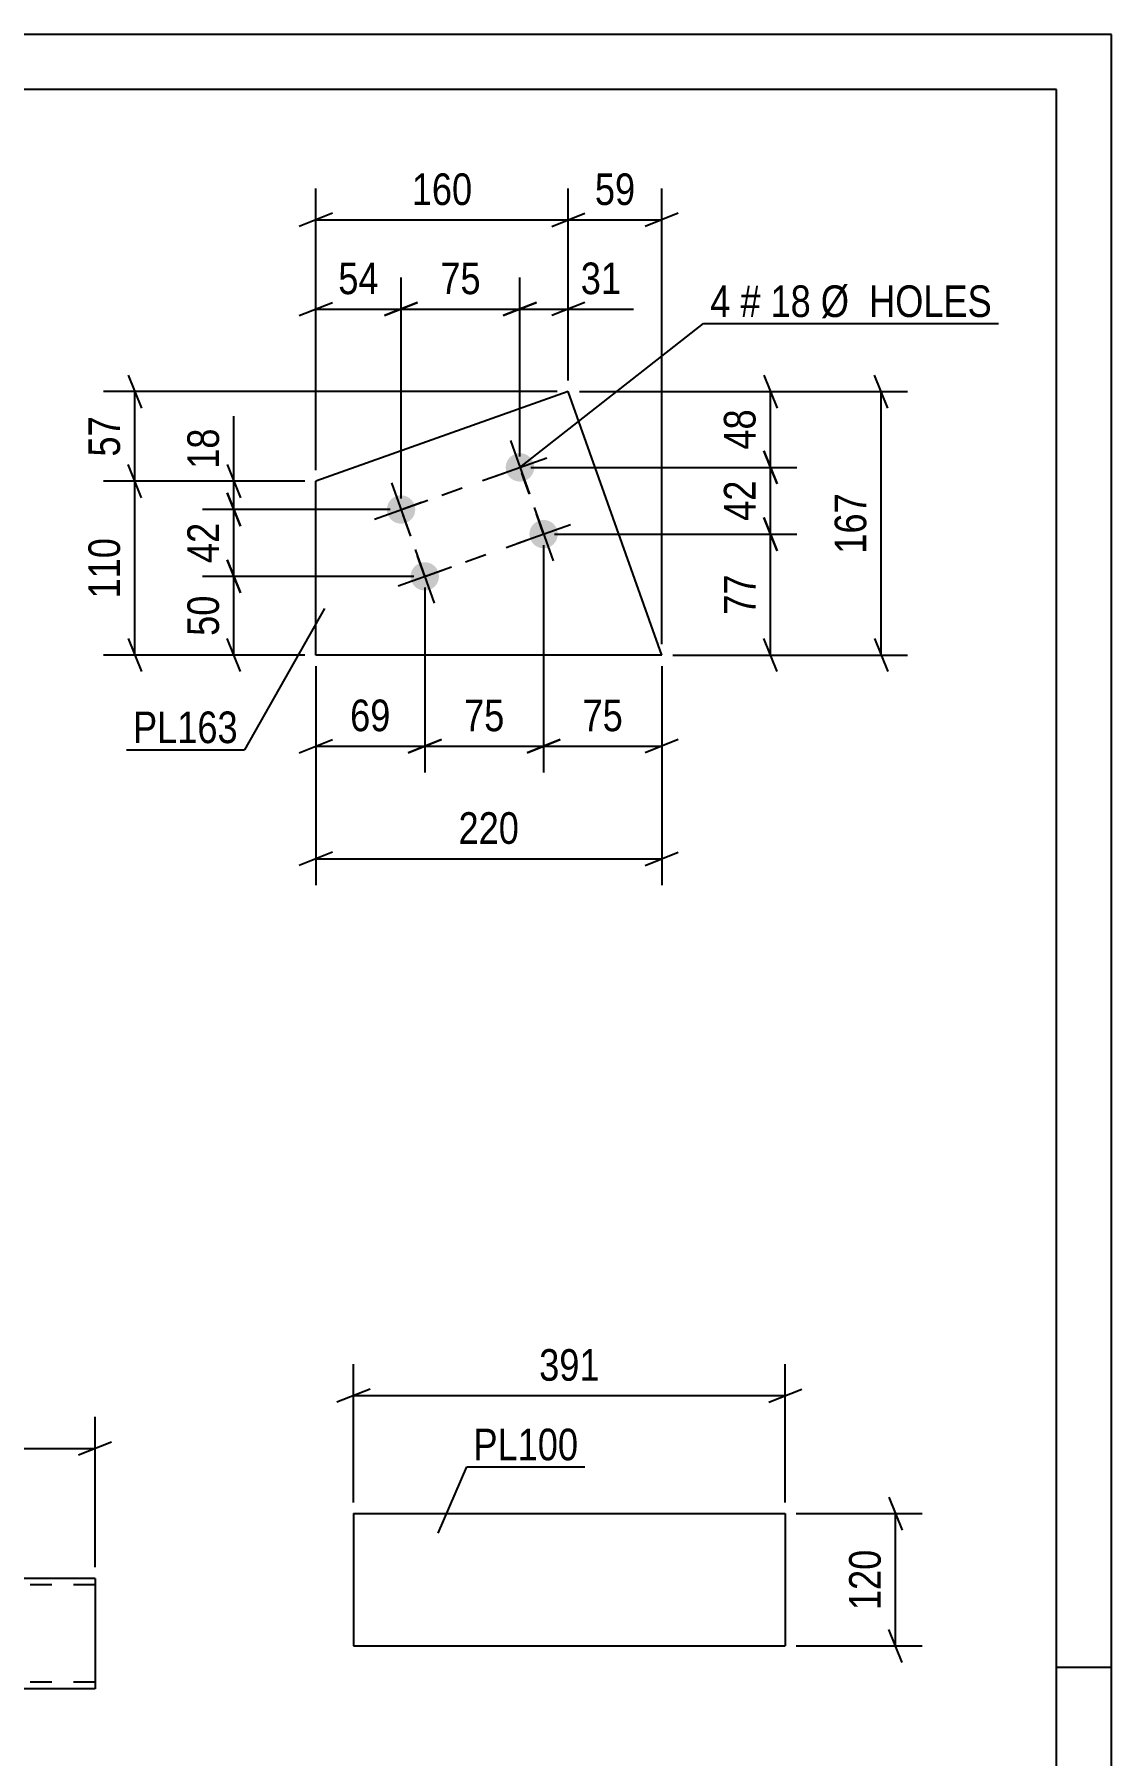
# Model space of a CAD drawing. Header units: millimetres. Extents: x 0 to 420, y 0 to 297.
# Drawn here: x 322.4 to 420, y 141 to 297 of the extents above; entities that cross this region are included whole.
import ezdxf

# ---------------------------------------------------------------- set-up
doc = ezdxf.new("R2010")
doc.units = ezdxf.units.MM
doc.linetypes.add('DXK_LINE_DOT2', pattern=[3.9198, 1.9599, -1.9599])
doc.styles.add('Arial Narrow', font='ARIALN.TTF', dxfattribs={"height": 0.2})

# ---------------------------------------------------------------- blocks, each defined once
blk = doc.blocks.new('Unknown-203762392-1135')
at = {"color": 5, "linetype": 'Continuous'}
for p, q in [((420, 297), (0, 297)), ((420, 0), (420, 297)), ((415, 292), (5, 292)), ((415, 5), (415, 292)), ((420, 149), (415, 149))]:
    blk.add_line(p, q, dxfattribs=at)
blk = doc.blocks.new('Part-203762392-3277 - 3261')
at = {"color": 2, "linetype": 'Continuous'}
for p, q in [((351.28, 162.94), (351.28, 150.94)), ((351.28, 162.94), (390.42, 162.94)), ((390.42, 162.94), (390.42, 150.94)), ((351.28, 150.94), (390.42, 150.94))]:
    blk.add_line(p, q, dxfattribs=at)
blk = doc.blocks.new('Part-203762392-3470 - 3454')
at = {"color": 2, "linetype": 'Continuous'}
for p, q in [((307.75, 157.07), (287.75, 157.07)), ((287.75, 147.16), (287.75, 157.07)), ((327.85, 157.07), (307.85, 157.07)), ((327.85, 157.07), (327.85, 147.07)), ((287.75, 147.07), (287.75, 147.16)), ((307.75, 147.07), (287.75, 147.07)), ((327.85, 147.07), (307.85, 147.07))]:
    blk.add_line(p, q, dxfattribs=at)
at = {"color": 7, "linetype": 'DXK_LINE_DOT2'}
for p, q in [((307.75, 156.47), (287.75, 156.47)), ((327.85, 156.47), (307.85, 156.47)), ((327.85, 156.98), (327.85, 157.07)), ((287.75, 147.67), (287.75, 147.72)), ((307.75, 147.67), (287.75, 147.67)), ((327.85, 147.67), (307.85, 147.67)), ((327.85, 147.67), (327.85, 147.72))]:
    blk.add_line(p, q, dxfattribs=at)
blk = doc.blocks.new('Bolt-203762392-2306 - 2228')
at = {"linetype": 'Continuous'}
for points in [[(367.58, 258.19, -1), (365.15, 257.33, -1)], [(356.8, 254.37, -1), (354.38, 253.51, -1)], [(369.72, 252.14, -1), (367.3, 251.28, -1)], [(358.95, 248.31, -1), (356.53, 247.45, -1)]]:
    blk.add_hatch(color=1, dxfattribs=at).paths.add_polyline_path(points)
at = {"color": 1, "linetype": 'Continuous'}
for p, q in [((365.5, 260.19), (367.22, 255.34)), ((363.94, 256.9), (368.79, 258.62)), ((354.73, 256.37), (356.45, 251.52)), ((353.17, 253.08), (358.02, 254.8)), ((367.65, 254.13), (369.37, 249.28)), ((366.09, 250.85), (370.94, 252.57)), ((356.88, 250.31), (358.6, 245.46)), ((355.32, 247.03), (360.17, 248.74))]:
    blk.add_line(p, q, dxfattribs=at)
blk = doc.blocks.new('Part-203762392-2245 - 2228')
at = {"color": 2, "linetype": 'Continuous'}
for p, q in [((370.75, 264.63), (347.86, 256.51)), ((379.22, 240.75), (370.75, 264.63)), ((347.86, 240.75), (347.86, 256.51)), ((379.22, 240.75), (347.86, 240.75))]:
    blk.add_line(p, q, dxfattribs=at)
blk = doc.blocks.new('Line-203762392-2453 - 2228')
at = {"color": 1, "linetype": 'DXK_LINE_DOT2'}
blk.add_line((355.59, 253.94), (366.36, 257.76), dxfattribs=at)
blk = doc.blocks.new('Line-203762392-2461 - 2228')
at = {"color": 1, "linetype": 'DXK_LINE_DOT2'}
blk.add_line((368.51, 251.71), (366.36, 257.76), dxfattribs=at)
blk = doc.blocks.new('Line-203762392-2468 - 2228')
at = {"color": 1, "linetype": 'DXK_LINE_DOT2'}
blk.add_line((357.74, 247.88), (368.51, 251.71), dxfattribs=at)
blk = doc.blocks.new('Line-203762392-2475 - 2228')
at = {"color": 1, "linetype": 'DXK_LINE_DOT2'}
blk.add_line((357.74, 247.88), (355.59, 253.94), dxfattribs=at)
blk = doc.blocks.new('StraightDimension-203762392-3279 - 3261')
at = {"color": 7, "linetype": 'Continuous'}
for p, q in [((399.82, 164.44), (401.02, 161.44)), ((391.42, 162.94), (402.82, 162.94)), ((400.42, 150.94), (400.42, 162.94)), ((401.02, 149.44), (399.82, 152.44)), ((391.42, 150.94), (402.82, 150.94))]:
    blk.add_line(p, q, dxfattribs=at)
at = {"color": 0}
blk.add_wipeout([(399.67, 160.28), (395.47, 160.28), (395.47, 153.59), (399.67, 153.59)], dxfattribs=at)
at = {"color": 3, "style": 'Arial Narrow'}
blk.add_text('120', height=2.863, rotation=90.0002, dxfattribs=at).set_placement((399.07, 154.19))
blk = doc.blocks.new('StraightDimension-203762392-3290 - 3261')
at = {"color": 7, "linetype": 'Continuous'}
for p, q in [((351.28, 163.94), (351.28, 176.48)), ((390.42, 163.94), (390.42, 176.48)), ((352.78, 174.23), (349.78, 173.03)), ((351.28, 173.63), (390.42, 173.63)), ((388.92, 173.03), (391.92, 174.23))]:
    blk.add_line(p, q, dxfattribs=at)
at = {"color": 0}
blk.add_wipeout([(374.2, 174.38), (374.2, 178.58), (367.51, 178.58), (367.51, 174.38)], dxfattribs=at)
at = {"color": 3, "style": 'Arial Narrow'}
blk.add_text('391', height=2.863, dxfattribs=at).set_placement((368.11, 174.98))
blk = doc.blocks.new('StraightDimension-203762392-3479 - 3454')
at = {"color": 7, "linetype": 'Continuous'}
for p, q in [((287.75, 158.07), (287.75, 171.7)), ((327.85, 158.07), (327.85, 171.7)), ((289.25, 169.45), (286.25, 168.25)), ((287.75, 168.85), (327.85, 168.85)), ((326.35, 168.25), (329.35, 169.45))]:
    blk.add_line(p, q, dxfattribs=at)
at = {"color": 0}
blk.add_wipeout([(312.97, 169.6), (312.97, 173.8), (302.63, 173.8), (302.63, 169.6)], dxfattribs=at)
at = {"color": 3, "style": 'Arial Narrow'}
blk.add_text('17503', height=2.863, dxfattribs=at).set_placement((303.23, 170.2))
blk = doc.blocks.new('StraightDimension-203762392-2340 - 2228')
at = {"color": 7, "linetype": 'Continuous'}
for p, q in [((388.47, 259.26), (389.67, 256.26)), ((367.36, 257.76), (391.47, 257.76)), ((389.07, 251.71), (389.07, 257.76)), ((389.67, 250.21), (388.47, 253.21)), ((369.51, 251.71), (391.47, 251.71))]:
    blk.add_line(p, q, dxfattribs=at)
at = {"color": 0}
blk.add_wipeout([(388.32, 257.16), (384.12, 257.16), (384.12, 252.31), (388.32, 252.31)], dxfattribs=at)
at = {"color": 3, "style": 'Arial Narrow'}
blk.add_text('42', height=2.863, rotation=90.0002, dxfattribs=at).set_placement((387.72, 252.91))
blk = doc.blocks.new('StraightDimension-203762392-2308 - 2228')
at = {"color": 7, "linetype": 'Continuous'}
for p, q in [((339.83, 249.38), (341.03, 246.38)), ((356.74, 247.88), (337.58, 247.88)), ((340.43, 240.75), (340.43, 247.88)), ((341.03, 239.25), (339.83, 242.25)), ((346.86, 240.75), (337.58, 240.75))]:
    blk.add_line(p, q, dxfattribs=at)
at = {"color": 0}
blk.add_wipeout([(339.67, 246.74), (335.47, 246.74), (335.47, 241.89), (339.67, 241.89)], dxfattribs=at)
at = {"color": 3, "style": 'Arial Narrow'}
blk.add_text('50', height=2.863, rotation=90.0002, dxfattribs=at).set_placement((339.08, 242.49))
blk = doc.blocks.new('StraightDimension-203762392-2314 - 2228')
at = {"color": 7, "linetype": 'Continuous'}
for p, q in [((339.83, 255.44), (341.03, 252.44)), ((354.59, 253.94), (337.58, 253.94)), ((340.43, 247.88), (340.43, 253.94)), ((341.03, 246.38), (339.83, 249.38)), ((356.74, 247.88), (337.58, 247.88))]:
    blk.add_line(p, q, dxfattribs=at)
at = {"color": 0}
blk.add_wipeout([(339.67, 253.34), (335.47, 253.34), (335.47, 248.49), (339.67, 248.49)], dxfattribs=at)
at = {"color": 3, "style": 'Arial Narrow'}
blk.add_text('42', height=2.863, rotation=90.0002, dxfattribs=at).set_placement((339.08, 249.09))
blk = doc.blocks.new('StraightDimension-203762392-2322 - 2228')
at = {"color": 7, "linetype": 'Continuous'}
for p, q in [((339.83, 258.01), (341.03, 255.01)), ((346.86, 256.51), (337.58, 256.51)), ((340.43, 253.94), (340.43, 256.51)), ((341.03, 252.44), (339.83, 255.44)), ((354.59, 253.94), (337.58, 253.94))]:
    blk.add_line(p, q, dxfattribs=at)
at = {"color": 0}
blk.add_wipeout([(339.67, 261.89), (335.47, 261.89), (335.47, 257.03), (339.67, 257.03)], dxfattribs=at)
at = {"color": 7, "linetype": 'Continuous'}
blk.add_line((340.43, 256.51), (340.43, 262.41), dxfattribs=at)
blk.add_line((340.43, 256.51), (340.43, 262.41), dxfattribs=at)
at = {"color": 3, "style": 'Arial Narrow'}
blk.add_text('18', height=2.863, rotation=90.0002, dxfattribs=at).set_placement((339.08, 257.63))
blk = doc.blocks.new('StraightDimension-203762392-2332 - 2228')
at = {"color": 7, "linetype": 'Continuous'}
for p, q in [((388.47, 266.13), (389.67, 263.13)), ((371.75, 264.63), (391.47, 264.63)), ((389.07, 257.76), (389.07, 264.63)), ((389.67, 256.26), (388.47, 259.26)), ((367.36, 257.76), (391.47, 257.76))]:
    blk.add_line(p, q, dxfattribs=at)
at = {"color": 0}
blk.add_wipeout([(388.32, 263.62), (384.12, 263.62), (384.12, 258.77), (388.32, 258.77)], dxfattribs=at)
at = {"color": 3, "style": 'Arial Narrow'}
blk.add_text('48', height=2.863, rotation=90.0002, dxfattribs=at).set_placement((387.72, 259.37))
blk = doc.blocks.new('StraightDimension-203762392-2348 - 2228')
at = {"color": 7, "linetype": 'Continuous'}
for p, q in [((388.47, 253.21), (389.67, 250.21)), ((369.51, 251.71), (391.47, 251.71)), ((389.07, 240.75), (389.07, 251.71)), ((389.67, 239.25), (388.47, 242.25)), ((380.22, 240.75), (391.47, 240.75))]:
    blk.add_line(p, q, dxfattribs=at)
at = {"color": 0}
blk.add_wipeout([(388.32, 248.65), (384.12, 248.65), (384.12, 243.8), (388.32, 243.8)], dxfattribs=at)
at = {"color": 3, "style": 'Arial Narrow'}
blk.add_text('77', height=2.863, rotation=90.0002, dxfattribs=at).set_placement((387.72, 244.4))
blk = doc.blocks.new('StraightDimension-203762392-2356 - 2228')
at = {"color": 7, "linetype": 'Continuous'}
for p, q in [((370.75, 265.63), (370.75, 283.04)), ((379.22, 241.75), (379.22, 283.04)), ((369.25, 279.59), (372.25, 280.79)), ((380.72, 280.79), (377.72, 279.59)), ((370.75, 280.19), (379.22, 280.19))]:
    blk.add_line(p, q, dxfattribs=at)
at = {"color": 0}
blk.add_wipeout([(377.41, 280.94), (377.41, 285.14), (372.56, 285.14), (372.56, 280.94)], dxfattribs=at)
at = {"color": 3, "style": 'Arial Narrow'}
blk.add_text('59', height=2.863, dxfattribs=at).set_placement((373.16, 281.54))
blk = doc.blocks.new('StraightDimension-203762392-2364 - 2228')
at = {"color": 7, "linetype": 'Continuous'}
for p, q in [((347.86, 257.51), (347.86, 283.04)), ((370.75, 265.63), (370.75, 283.04)), ((349.36, 280.79), (346.36, 279.59)), ((369.25, 279.59), (372.25, 280.79)), ((347.86, 280.19), (370.75, 280.19))]:
    blk.add_line(p, q, dxfattribs=at)
at = {"color": 0}
blk.add_wipeout([(362.65, 280.94), (362.65, 285.14), (355.96, 285.14), (355.96, 280.94)], dxfattribs=at)
at = {"color": 3, "style": 'Arial Narrow'}
blk.add_text('160', height=2.863, dxfattribs=at).set_placement((356.56, 281.54))
blk = doc.blocks.new('StraightDimension-203762392-2375 - 2228')
at = {"color": 7, "linetype": 'Continuous'}
for p, q in [((347.86, 239.75), (347.86, 219.89)), ((379.22, 239.75), (379.22, 219.89)), ((349.36, 222.89), (346.36, 221.69)), ((347.86, 222.29), (379.22, 222.29)), ((377.72, 221.69), (380.72, 222.89))]:
    blk.add_line(p, q, dxfattribs=at)
at = {"color": 0}
blk.add_wipeout([(366.88, 223.04), (366.88, 227.24), (360.2, 227.24), (360.2, 223.04)], dxfattribs=at)
at = {"color": 3, "style": 'Arial Narrow'}
blk.add_text('220', height=2.863, dxfattribs=at).set_placement((360.8, 223.64))
blk = doc.blocks.new('StraightDimension-203762392-2380 - 2228')
at = {"color": 7, "linetype": 'Continuous'}
for p, q in [((330.86, 266.13), (332.06, 263.13)), ((369.75, 264.63), (328.61, 264.63)), ((331.46, 256.51), (331.46, 264.63)), ((332.06, 255.01), (330.86, 258.01)), ((346.86, 256.51), (328.61, 256.51))]:
    blk.add_line(p, q, dxfattribs=at)
at = {"color": 0}
blk.add_wipeout([(330.71, 262.99), (326.51, 262.99), (326.51, 258.14), (330.71, 258.14)], dxfattribs=at)
at = {"color": 3, "style": 'Arial Narrow'}
blk.add_text('57', height=2.863, rotation=90.0002, dxfattribs=at).set_placement((330.11, 258.74))
blk = doc.blocks.new('StraightDimension-203762392-2388 - 2228')
at = {"color": 7, "linetype": 'Continuous'}
for p, q in [((332.06, 255.01), (330.86, 258.01)), ((346.86, 256.51), (328.61, 256.51)), ((331.46, 240.75), (331.46, 256.51)), ((330.86, 242.25), (332.06, 239.25)), ((346.86, 240.75), (328.61, 240.75))]:
    blk.add_line(p, q, dxfattribs=at)
at = {"color": 0}
blk.add_wipeout([(330.71, 251.97), (326.51, 251.97), (326.51, 245.28), (330.71, 245.28)], dxfattribs=at)
at = {"color": 3, "style": 'Arial Narrow'}
blk.add_text('110', height=2.863, rotation=90.0002, dxfattribs=at).set_placement((330.11, 245.88))
blk = doc.blocks.new('StraightDimension-203762392-2395 - 2228')
at = {"color": 7, "linetype": 'Continuous'}
for p, q in [((399.71, 263.13), (398.51, 266.13)), ((371.75, 264.63), (401.51, 264.63)), ((399.11, 240.75), (399.11, 264.63)), ((398.51, 242.25), (399.71, 239.25)), ((380.22, 240.75), (401.51, 240.75))]:
    blk.add_line(p, q, dxfattribs=at)
at = {"color": 0}
blk.add_wipeout([(398.36, 256.03), (394.16, 256.03), (394.16, 249.34), (398.36, 249.34)], dxfattribs=at)
at = {"color": 3, "style": 'Arial Narrow'}
blk.add_text('167', height=2.863, rotation=90.0002, dxfattribs=at).set_placement((397.76, 249.94))
blk = doc.blocks.new('StraightDimension-203762392-2402 - 2228')
at = {"color": 7, "linetype": 'Continuous'}
for p, q in [((357.74, 246.88), (357.74, 230.1)), ((347.86, 239.75), (347.86, 230.1)), ((346.36, 231.9), (349.36, 233.1)), ((347.86, 232.5), (357.74, 232.5)), ((359.24, 233.1), (356.24, 231.9))]:
    blk.add_line(p, q, dxfattribs=at)
at = {"color": 0}
blk.add_wipeout([(355.23, 233.25), (355.23, 237.45), (350.37, 237.45), (350.37, 233.25)], dxfattribs=at)
at = {"color": 3, "style": 'Arial Narrow'}
blk.add_text('69', height=2.863, dxfattribs=at).set_placement((350.97, 233.85))
blk = doc.blocks.new('StraightDimension-203762392-2408 - 2228')
at = {"color": 7, "linetype": 'Continuous'}
for p, q in [((368.51, 250.71), (368.51, 230.1)), ((357.74, 246.88), (357.74, 230.1)), ((356.24, 231.9), (359.24, 233.1)), ((357.74, 232.5), (368.51, 232.5)), ((370.01, 233.1), (367.01, 231.9))]:
    blk.add_line(p, q, dxfattribs=at)
at = {"color": 0}
blk.add_wipeout([(365.56, 233.25), (365.56, 237.45), (360.7, 237.45), (360.7, 233.25)], dxfattribs=at)
at = {"color": 3, "style": 'Arial Narrow'}
blk.add_text('75', height=2.863, dxfattribs=at).set_placement((361.3, 233.85))
blk = doc.blocks.new('StraightDimension-203762392-2416 - 2228')
at = {"color": 7, "linetype": 'Continuous'}
for p, q in [((368.51, 250.71), (368.51, 230.1)), ((379.22, 239.75), (379.22, 230.1)), ((367.01, 231.9), (370.01, 233.1)), ((368.51, 232.5), (379.22, 232.5)), ((380.72, 233.1), (377.72, 231.9))]:
    blk.add_line(p, q, dxfattribs=at)
at = {"color": 0}
blk.add_wipeout([(376.3, 233.25), (376.3, 237.45), (371.44, 237.45), (371.44, 233.25)], dxfattribs=at)
at = {"color": 3, "style": 'Arial Narrow'}
blk.add_text('75', height=2.863, dxfattribs=at).set_placement((372.04, 233.85))
blk = doc.blocks.new('StraightDimension-203762392-2423 - 2228')
at = {"color": 7, "linetype": 'Continuous'}
for p, q in [((347.86, 257.51), (347.86, 274.96)), ((355.59, 254.94), (355.59, 274.96)), ((346.36, 271.51), (349.36, 272.71)), ((347.86, 272.11), (355.59, 272.11)), ((357.09, 272.71), (354.09, 271.51))]:
    blk.add_line(p, q, dxfattribs=at)
at = {"color": 0}
blk.add_wipeout([(354.16, 272.86), (354.16, 277.06), (349.3, 277.06), (349.3, 272.86)], dxfattribs=at)
at = {"color": 3, "style": 'Arial Narrow'}
blk.add_text('54', height=2.863, dxfattribs=at).set_placement((349.9, 273.46))
blk = doc.blocks.new('StraightDimension-203762392-2433 - 2228')
at = {"color": 7, "linetype": 'Continuous'}
for p, q in [((355.59, 254.94), (355.59, 274.96)), ((366.36, 258.76), (366.36, 274.96)), ((354.09, 271.51), (357.09, 272.71)), ((355.59, 272.11), (366.36, 272.11)), ((367.86, 272.71), (364.86, 271.51))]:
    blk.add_line(p, q, dxfattribs=at)
at = {"color": 0}
blk.add_wipeout([(363.41, 272.86), (363.41, 277.06), (358.55, 277.06), (358.55, 272.86)], dxfattribs=at)
at = {"color": 3, "style": 'Arial Narrow'}
blk.add_text('75', height=2.863, dxfattribs=at).set_placement((359.15, 273.46))
blk = doc.blocks.new('StraightDimension-203762392-2443 - 2228')
at = {"color": 7, "linetype": 'Continuous'}
for p, q in [((366.36, 258.76), (366.36, 274.96)), ((370.75, 265.63), (370.75, 274.96)), ((364.86, 271.51), (367.86, 272.71)), ((366.36, 272.11), (370.75, 272.11)), ((372.25, 272.71), (369.25, 271.51))]:
    blk.add_line(p, q, dxfattribs=at)
at = {"color": 0}
blk.add_wipeout([(376.13, 272.86), (376.13, 277.06), (371.28, 277.06), (371.28, 272.86)], dxfattribs=at)
at = {"color": 7, "linetype": 'Continuous'}
blk.add_line((370.75, 272.11), (376.66, 272.11), dxfattribs=at)
blk.add_line((370.75, 272.11), (376.66, 272.11), dxfattribs=at)
at = {"color": 3, "style": 'Arial Narrow'}
blk.add_text('31', height=2.863, dxfattribs=at).set_placement((371.88, 273.46))
blk = doc.blocks.new('Mark-203762392-3273 - 3261')
at = {"color": 0}
blk.add_wipeout([(371.65, 167.77), (371.65, 170.77), (362.15, 170.77), (362.15, 167.77)], dxfattribs=at)
blk.add_wipeout([(371.65, 167.77), (371.65, 170.77), (362.15, 170.77), (362.15, 167.77)], dxfattribs=at)
at = {"color": 30, "linetype": 'Continuous'}
for p, q in [((358.96, 161.16), (361.55, 167.17)), ((361.55, 167.17), (372.25, 167.17))]:
    blk.add_line(p, q, dxfattribs=at)
at = {"color": 3, "style": 'Arial Narrow'}
blk.add_text('PL100', height=2.863, dxfattribs=at).set_placement((362.15, 167.77))
blk = doc.blocks.new('Mark-203762392-2241 - 2228')
at = {"color": 0}
blk.add_wipeout([(340.79, 232.77), (340.79, 235.77), (331.29, 235.77), (331.29, 232.77)], dxfattribs=at)
blk.add_wipeout([(340.79, 232.77), (340.79, 235.77), (331.29, 235.77), (331.29, 232.77)], dxfattribs=at)
at = {"color": 30, "linetype": 'Continuous'}
for p in [(348.66, 244.98), (330.69, 232.17)]:
    blk.add_line(p, (341.39, 232.17), dxfattribs=at)
at = {"color": 3, "style": 'Arial Narrow'}
blk.add_text('PL163', height=2.863, dxfattribs=at).set_placement((331.29, 232.77))
blk = doc.blocks.new('Mark-203762392-2302 - 2228')
at = {"color": 0}
for points in [[(385.45, 271.39), (385.45, 274.39), (383.62, 274.39), (383.62, 271.39)], [(388.18, 271.39), (388.18, 274.39), (386.35, 274.39), (386.35, 271.39)], [(392.74, 271.39), (392.74, 274.39), (389.08, 274.39), (389.08, 271.39)], [(409.16, 271.39), (409.16, 274.39), (393.64, 274.39), (393.64, 271.39)]]:
    blk.add_wipeout(points, dxfattribs=at)
for points in [[(385.45, 271.39), (385.45, 274.39), (383.62, 274.39), (383.62, 271.39)], [(388.18, 271.39), (388.18, 274.39), (386.35, 274.39), (386.35, 271.39)], [(392.74, 271.39), (392.74, 274.39), (389.08, 274.39), (389.08, 271.39)], [(409.16, 271.39), (409.16, 274.39), (393.64, 274.39), (393.64, 271.39)]]:
    blk.add_wipeout(points, dxfattribs=at)
at = {"color": 7, "linetype": 'Continuous'}
for p, q in [((366.36, 257.76), (383.02, 270.79)), ((383.02, 270.79), (409.76, 270.79))]:
    blk.add_line(p, q, dxfattribs=at)
at = {"color": 3, "style": 'Arial Narrow'}
for s, height, p in [('4', 2.86, (383.62, 271.39)), ('#', 2.86, (386.35, 271.39)), ('18', 2.863, (389.08, 271.39)), ('Ø  HOLES', 2.863, (393.64, 271.39))]:
    blk.add_text(s, height=height, dxfattribs=at).set_placement(p)

msp = doc.modelspace()

# ---------------------------------------------------------------- block references
for name in ['Unknown-203762392-1135', 'Part-203762392-2245 - 2228', 'Bolt-203762392-2306 - 2228', 'Line-203762392-2453 - 2228', 'Line-203762392-2461 - 2228', 'Line-203762392-2475 - 2228', 'Line-203762392-2468 - 2228', 'Part-203762392-3277 - 3261', 'Part-203762392-3470 - 3454']:
    msp.add_blockref(name, (0, 0))

# ---------------------------------------------------------------- next in the draw order: block references
for name in ['StraightDimension-203762392-2340 - 2228', 'StraightDimension-203762392-2308 - 2228', 'StraightDimension-203762392-3479 - 3454', 'StraightDimension-203762392-3279 - 3261']:
    msp.add_blockref(name, (0, 0))

# ---------------------------------------------------------------- next in the draw order: block references
for name in ['StraightDimension-203762392-2332 - 2228', 'StraightDimension-203762392-2314 - 2228', 'StraightDimension-203762392-2348 - 2228', 'StraightDimension-203762392-3290 - 3261']:
    msp.add_blockref(name, (0, 0))

# ---------------------------------------------------------------- next in the draw order: block references
for name in ['StraightDimension-203762392-2356 - 2228', 'StraightDimension-203762392-2322 - 2228', 'StraightDimension-203762392-2375 - 2228', 'Mark-203762392-3273 - 3261']:
    msp.add_blockref(name, (0, 0))

# ---------------------------------------------------------------- next in the draw order: block references
msp.add_blockref('StraightDimension-203762392-2364 - 2228', (0, 0))

# ---------------------------------------------------------------- next in the draw order: block references
for name in ['StraightDimension-203762392-2380 - 2228', 'StraightDimension-203762392-2395 - 2228']:
    msp.add_blockref(name, (0, 0))

# ---------------------------------------------------------------- next in the draw order: block references
msp.add_blockref('StraightDimension-203762392-2388 - 2228', (0, 0))

# ---------------------------------------------------------------- next in the draw order: block references
for name in ['StraightDimension-203762392-2423 - 2228', 'StraightDimension-203762392-2402 - 2228']:
    msp.add_blockref(name, (0, 0))

# ---------------------------------------------------------------- next in the draw order: block references
for name in ['StraightDimension-203762392-2433 - 2228', 'StraightDimension-203762392-2408 - 2228', 'Mark-203762392-2241 - 2228']:
    msp.add_blockref(name, (0, 0))

# ---------------------------------------------------------------- next in the draw order: block references
for name in ['StraightDimension-203762392-2443 - 2228', 'StraightDimension-203762392-2416 - 2228']:
    msp.add_blockref(name, (0, 0))

# ---------------------------------------------------------------- next in the draw order: block references
msp.add_blockref('Mark-203762392-2302 - 2228', (0, 0))

doc.saveas('drawing.dxf')
